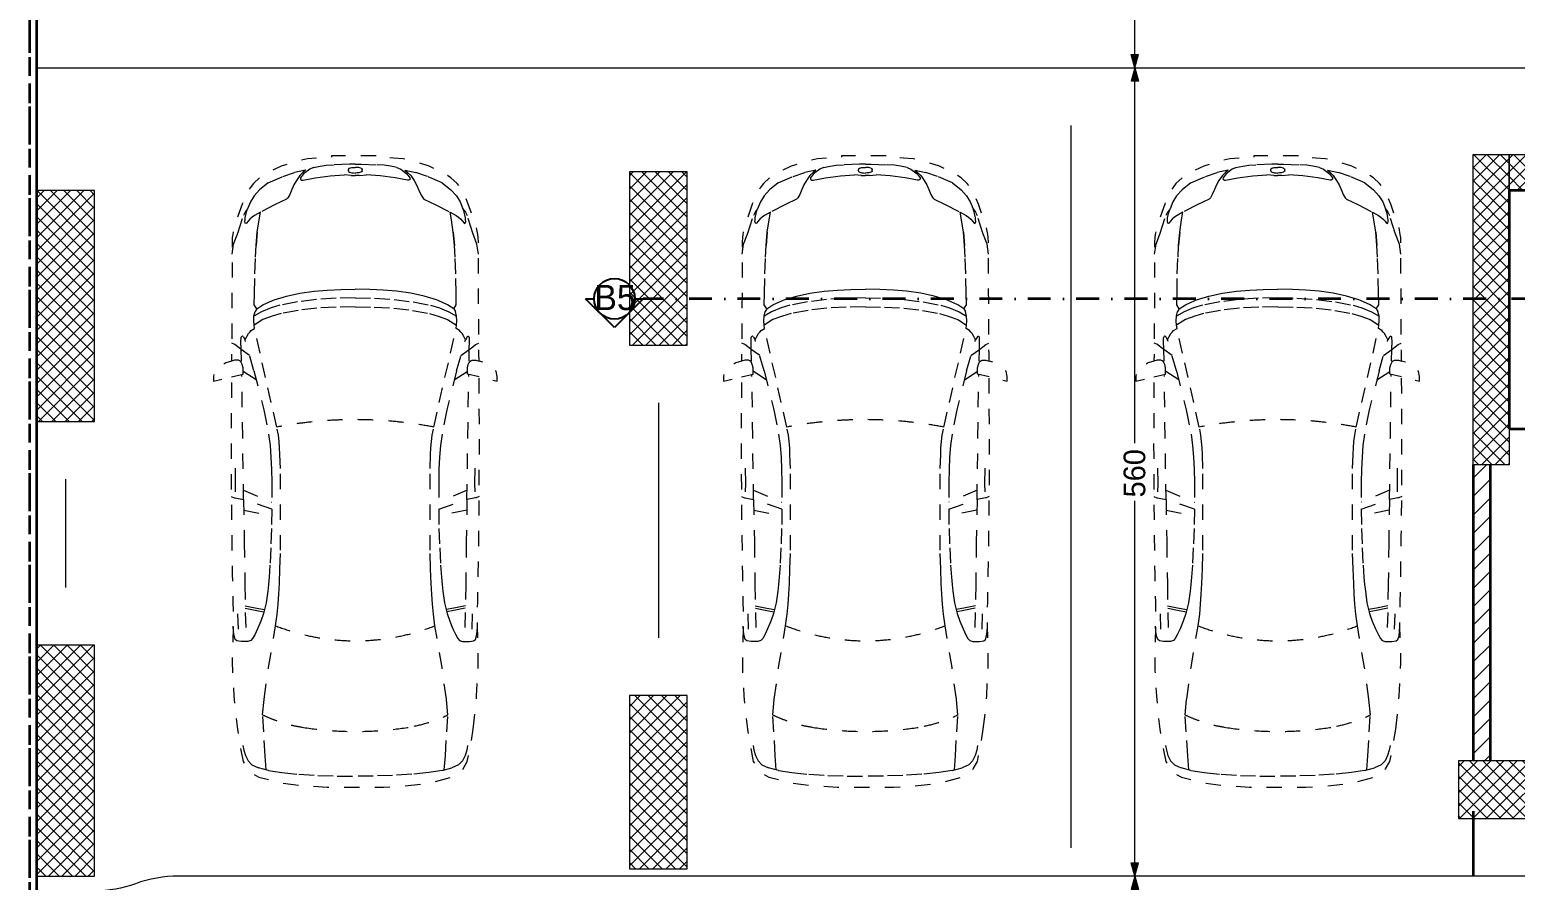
# Model space of a CAD drawing. Header units: millimetres. Extents: x 635850 to 824661, y -5878409 to -5774454.
# Drawn here: x 672290 to 682583, y -5850292 to -5844400 of the extents above; entities that cross this region are included whole.
import ezdxf

# ---------------------------------------------------------------- set-up
doc = ezdxf.new("R2010")
doc.units = ezdxf.units.MM
doc.header["$MEASUREMENT"] = 0
for name, pattern in [('Dashed', [211.666667, 105.833333, -105.833333]), ('Dot & Dashed', [335.138881, 158.75, -88.194444, 0, -88.194437]), ('Hidden Line', [158.75, 105.833333, -52.916667])]:
    doc.linetypes.add(name, pattern=pattern)
for name, color, linetype, lineweight in [('A - Ndertesa 1 - 2D Drafting_Pen_No__6', 5, 'Continuous', 35), ('A - Ndertesa 4 - 2D Drafting_Pen_No__22', 8, 'Continuous', 35), ('A - Ndertesa 4 - 2D Drafting_Pen_No__6', 5, 'Continuous', 35), ('A - Ndertesa 4 - Muret_Pen_No__22', 8, 'Continuous', 35), ('A - Ndertesa 4 - Pllaka meskatit_Pen_No__7', 7, 'Continuous', 35), ('A - Ndertesa 4 - Shtyllat_Pen_No__1', 7, 'Continuous', 13), ('A - Ndertesa 4 - Shtyllat_Pen_No__101', 252, 'Continuous', 13)]:
    doc.layers.add(name, color=color, linetype=linetype, lineweight=lineweight)
for name, color, linetype, lineweight, true_color in [('A - Ndertesa 4 - 2D Drafting_Pen_No__102', 7, 'Continuous', 13, 0xcccccc), ('A - Ndertesa 4 - 2D Drafting_Pen_No__82', 7, 'Continuous', 20, 0xaaaaaa), ('A - Ndertesa 4 - Dimensionimi Bazik_Pen_No__102', 7, 'Continuous', 13, 0xcccccc), ('A - Ndertesa 4 - Dimensionimi Bazik_Pen_No__82', 7, 'Continuous', 20, 0xaaaaaa), ('A - Ndertesa 4 - Muret_Pen_No__88', 7, 'Continuous', 20, 0xfd4435), ('A - Ndertesa 4 - Veturat_Pen_No__102', 7, 'Continuous', 13, 0xcccccc), ('A - Ndertesa 4 - Vijat e Bodrumeve_Pen_No__82', 7, 'Continuous', 20, 0xaaaaaa), ('A - Ndertesa 4 - Vijat e Prejreve_Pen_No__48', 7, 'Continuous', 25, 0xa80f02), ('A - Ndertesa 4 - Vijat e Prejreve_Pen_No__8', 7, 'Continuous', 35, 0xa80f02)]:
    doc.layers.add(name, color=color, linetype=linetype, lineweight=lineweight, true_color=true_color)
for name, color, linetype in [('A - Ndertesa 4 - Dimensionimi Bazik', 7, 'Continuous'), ('A - Ndertesa 4 - Muret', 7, 'Continuous'), ('A - Ndertesa 4 - Pllaka meskatit', 7, 'Continuous'), ('A - Ndertesa 4 - Shtyllat', 7, 'Continuous'), ('A - Ndertesa 4 - Vijat e Prejreve', 7, 'Continuous')]:
    doc.layers.add(name, color=color, linetype=linetype)
doc.styles.add('GENERATED_STYLE_1', font='GOTHIC.TTF')
doc.dimstyles.new('GENERATED_STYLE__1', dxfattribs={"dimtxt": 150, "dimasz": 91.78744, "dimexe": 0.18, "dimexo": 0.0625, "dimgap": 0, "dimtad": 0, "dimdec": 0, "dimlfac": 0.1, "dimzin": 0, "dimdsep": 46, "dimtxsty": 'GENERATED_STYLE_1', "dimblk": 'ARROWHEAD_5', "dimblk1": 'ARROWHEAD_5', "dimblk2": 'ARROWHEAD_5', "dimcen": 0.09, "dimse1": 1, "dimse2": 1, "dimclrd": 256, "dimclre": 256, "dimclrt": 256, "dimadec": 0, "dimazin": 0, "dimtfac": 1, "dimtdec": 4, "dimtmove": 0, "dimatfit": 3, "dimfxl": 0, "dimtolj": 1, "dimtzin": 0, "dimarcsym": 0})
pattern_1 = [(45, (664183.82, -5827429.525), (-45.96194, 45.96194), []), (135, (664183.82, -5827429.525), (45.96194, 45.96194), [])]

# ---------------------------------------------------------------- blocks, each defined once
blk = doc.blocks.new('Slab_1', base_point=(672340, -5833507))
at = {"layer": 'A - Ndertesa 4 - Pllaka meskatit_Pen_No__7', "color": 7, "linetype": 'Continuous', "lineweight": 35, "flags": 128}
for points in [[(672340, -5833507), (713590, -5830932), (713590, -5861017), (672340, -5861017)], [(682540, -5847164), (684240, -5847164), (684240, -5845514), (682540, -5845514)]]:
    blk.add_lwpolyline(points, close=True, dxfattribs=at)
blk = doc.blocks.new('Column_5', base_point=(672540, -5849464))
at = {"layer": 'A - Ndertesa 4 - Shtyllat_Pen_No__101', "linetype": 'Continuous', "lineweight": 13}
h = blk.add_hatch(dxfattribs=at)
h.set_pattern_fill('Concrete_Block', color=252, style=0, pattern_type=2)
h.set_pattern_definition(pattern_1)
h.paths.add_polyline_path([(672340, -5850264), (672740, -5850264), (672740, -5848664), (672340, -5848664)])
at = {"layer": 'A - Ndertesa 4 - Shtyllat_Pen_No__1', "color": 7, "linetype": 'Continuous', "lineweight": 13, "flags": 128}
blk.add_lwpolyline([(672340, -5850264), (672740, -5850264), (672740, -5848664), (672340, -5848664)], close=True, dxfattribs=at)
blk = doc.blocks.new('Column_6', base_point=(672540, -5846315))
at = {"layer": 'A - Ndertesa 4 - Shtyllat_Pen_No__101', "linetype": 'Continuous', "lineweight": 13}
h = blk.add_hatch(dxfattribs=at)
h.set_pattern_fill('Concrete_Block', color=252, style=0, pattern_type=2)
h.set_pattern_definition(pattern_1)
h.paths.add_polyline_path([(672340, -5847115), (672740, -5847115), (672740, -5845515), (672340, -5845515)])
at = {"layer": 'A - Ndertesa 4 - Shtyllat_Pen_No__1', "color": 7, "linetype": 'Continuous', "lineweight": 13, "flags": 128}
blk.add_lwpolyline([(672340, -5847115), (672740, -5847115), (672740, -5845515), (672340, -5845515)], close=True, dxfattribs=at)
blk = doc.blocks.new('Column_23', base_point=(676645, -5849613))
at = {"layer": 'A - Ndertesa 4 - Shtyllat_Pen_No__101', "linetype": 'Continuous', "lineweight": 13}
h = blk.add_hatch(dxfattribs=at)
h.set_pattern_fill('Concrete_Block', color=252, style=0, pattern_type=2)
h.set_pattern_definition(pattern_1)
h.paths.add_polyline_path([(676445, -5850213), (676845, -5850213), (676845, -5849013), (676445, -5849013)])
at = {"layer": 'A - Ndertesa 4 - Shtyllat_Pen_No__1', "color": 7, "linetype": 'Continuous', "lineweight": 13, "flags": 128}
blk.add_lwpolyline([(676445, -5850213), (676845, -5850213), (676845, -5849013), (676445, -5849013)], close=True, dxfattribs=at)
blk = doc.blocks.new('Column_24', base_point=(676645, -5845985))
at = {"layer": 'A - Ndertesa 4 - Shtyllat_Pen_No__101', "linetype": 'Continuous', "lineweight": 13}
h = blk.add_hatch(dxfattribs=at)
h.set_pattern_fill('Concrete_Block', color=252, style=0, pattern_type=2)
h.set_pattern_definition(pattern_1)
h.paths.add_polyline_path([(676445, -5846585), (676845, -5846585), (676845, -5845385), (676445, -5845385)])
at = {"layer": 'A - Ndertesa 4 - Shtyllat_Pen_No__1', "color": 7, "linetype": 'Continuous', "lineweight": 13, "flags": 128}
blk.add_lwpolyline([(676445, -5846585), (676845, -5846585), (676845, -5845385), (676445, -5845385)], close=True, dxfattribs=at)
blk = doc.blocks.new('Column_25', base_point=(682789, -5849664))
at = {"layer": 'A - Ndertesa 4 - Shtyllat_Pen_No__101', "linetype": 'Continuous', "lineweight": 13}
h = blk.add_hatch(dxfattribs=at)
h.set_pattern_fill('Concrete_Block', color=252, style=0, pattern_type=2)
h.set_pattern_definition(pattern_1)
h.paths.add_polyline_path([(682189, -5849464), (682189, -5849864), (683389, -5849864), (683389, -5849464)])
at = {"layer": 'A - Ndertesa 4 - Shtyllat_Pen_No__1', "color": 7, "linetype": 'Continuous', "lineweight": 13, "flags": 128}
blk.add_lwpolyline([(682189, -5849464), (682189, -5849864), (683389, -5849864), (683389, -5849464)], close=True, dxfattribs=at)
blk = doc.blocks.new('Wall_131', base_point=(682290, -5847414))
at = {"layer": 'A - Ndertesa 4 - Muret_Pen_No__88', "linetype": 'Continuous', "lineweight": 20, "true_color": 0xfd4435}
h = blk.add_hatch(dxfattribs=at)
h.set_pattern_fill('Masonry_Block', color=20, style=0, pattern_type=2)
h.set_pattern_definition([(45, (664183.82, -5827429.525), (-63.6396, 63.6396), [])])
h.paths.add_polyline_path([(682290, -5847414), (682290, -5849464), (682410, -5849464), (682410, -5847414)])
at = {"layer": 'A - Ndertesa 4 - Muret_Pen_No__22', "color": 8, "linetype": 'Continuous', "lineweight": 35, "flags": 128}
for points in [[(682290, -5847414), (682290, -5849464)], [(682410, -5849464), (682410, -5847414)]]:
    blk.add_lwpolyline(points, dxfattribs=at)
blk = doc.blocks.new('Car 05 25_4')
at = {"layer": 'A - Ndertesa 4 - Veturat_Pen_No__102', "color": 254, "linetype": 'Dashed', "lineweight": 13, "true_color": 0xcccccc}
for p, q in [((129, 820), (139, 832)), ((139, 832), (165, 840)), ((165, 840), (195, 844)), ((195, 844), (231, 846)), ((1120, 833), (1115, 809)), ((1121, 838), (1120, 836)), ((1120, 836), (1120, 833)), ((1130, 859), (1121, 838)), ((1163, 830), (1220, 829)), ((1220, 829), (1370, 831)), ((1958, 858), (1977, 777)), ((2075, 836), (2068, 858)), ((2075, 809), (2075, 836)), ((2167, 814), (2182, 834)), ((2182, 834), (2193, 856)), ((2808, 853), (2877, 843)), ((2877, 843), (2954, 814)), ((2904, 833), (2905, 833)), ((-701, 743), (-729, 716)), ((-665, 761), (-701, 743)), ((-627, 772), (-665, 761)), ((-595, 778), (-627, 772)), ((125, 791), (129, 820)), ((126, 744), (125, 791)), ((327, 762), (125, 756)), ((132, 723), (126, 744)), ((147, 711), (132, 723)), ((211, 809), (418, 816)), ((522, 765), (327, 762)), ((355, 762), (339, 683)), ((373, 763), (357, 683)), ((814, 769), (522, 765)), ((1109, 774), (814, 769)), ((1036, 773), (997, 579)), ((1042, 578), (1108, 774)), ((1173, 775), (1090, 578)), ((1115, 809), (1109, 774)), ((1109, 774), (1538, 780)), ((1538, 780), (1975, 786)), ((1939, 686), (1996, 777)), ((1977, 777), (2020, 777)), ((2000, 702), (2214, 763)), ((2020, 777), (2044, 783)), ((2044, 783), (2063, 792)), ((2063, 792), (2070, 800)), ((2069, 788), (2065, 794)), ((2069, 788), (2148, 790)), ((2070, 800), (2075, 809)), ((2107, 732), (2148, 790)), ((2148, 790), (2167, 814)), ((2148, 790), (2206, 792)), ((2206, 792), (2227, 791)), ((2227, 770), (2214, 763)), ((2214, 763), (2238, 752)), ((2227, 791), (2233, 790)), ((2234, 774), (2227, 770)), ((2233, 790), (2238, 787)), ((2238, 777), (2234, 774)), ((2241, 784), (2238, 787)), ((2238, 777), (2241, 781)), ((2238, 752), (2259, 740)), ((2241, 781), (2241, 784)), ((2259, 740), (2269, 731)), ((2269, 731), (2279, 722)), ((2279, 722), (2294, 698)), ((2954, 814), (3076, 775)), ((3022, 758), (3024, 762)), ((3024, 754), (3022, 758)), ((3024, 762), (3035, 765)), ((3038, 743), (3024, 754)), ((3035, 765), (3047, 764)), ((3051, 731), (3038, 743)), ((3047, 764), (3061, 763)), ((3065, 715), (3051, 731)), ((3061, 763), (3090, 757)), ((3100, 763), (3076, 775)), ((3090, 757), (3108, 751)), ((3114, 753), (3100, 763)), ((3108, 751), (3123, 746)), ((3123, 746), (3114, 753)), ((3170, 727), (3123, 746)), ((3212, 701), (3170, 727)), ((-768, 602), (-751, 670)), ((-764, 617), (-666, 624)), ((-729, 716), (-751, 670)), ((-666, 624), (-501, 634)), ((-501, 634), (-383, 642)), ((-383, 642), (-274, 631)), ((-274, 631), (-56, 601)), ((171, 697), (147, 711)), ((213, 677), (171, 697)), ((266, 655), (213, 677)), ((319, 636), (266, 655)), ((393, 618), (319, 636)), ((339, 683), (330, 634)), ((357, 683), (347, 629)), ((475, 607), (393, 618)), ((1730, 634), (1562, 601)), ((2000, 702), (1730, 634)), ((1780, 582), (1953, 621)), ((1953, 621), (2122, 660)), ((2122, 660), (2294, 698)), ((2294, 698), (2317, 701)), ((2294, 698), (2294, 698)), ((2317, 701), (2346, 703)), ((2355, 640), (2317, 701)), ((2346, 703), (2379, 702)), ((2380, 575), (2355, 640)), ((2410, 649), (2379, 702)), ((2379, 702), (2411, 694)), ((2436, 583), (2410, 649)), ((2411, 694), (2411, 694)), ((2429, 682), (2411, 694)), ((2429, 682), (2457, 700)), ((2429, 682), (2429, 682)), ((2429, 682), (2457, 640)), ((2457, 700), (2535, 698)), ((2457, 640), (2487, 574)), ((2535, 698), (2535, 698)), ((2535, 698), (2673, 696)), ((2673, 696), (2787, 691)), ((2787, 691), (2868, 687)), ((2868, 687), (2960, 679)), ((2960, 679), (2868, 687)), ((2960, 679), (3047, 666)), ((3047, 666), (3100, 657)), ((3077, 698), (3065, 715)), ((3100, 657), (3077, 698)), ((3153, 554), (3100, 657)), ((3254, 663), (3212, 701)), ((3302, 603), (3254, 663)), ((-768, 602), (-783, 510)), ((-56, 601), (146, 567)), ((146, 567), (233, 552)), ((233, 552), (315, 541)), ((315, 541), (384, 535)), ((384, 535), (454, 530)), ((454, 530), (526, 526)), ((521, 602), (475, 607)), ((570, 597), (521, 602)), ((526, 526), (628, 522)), ((653, 591), (570, 597)), ((628, 522), (757, 518)), ((773, 585), (653, 591)), ((757, 518), (1323, 518)), ((907, 580), (773, 585)), ((1042, 578), (907, 580)), ((1228, 578), (1042, 578)), ((1316, 580), (1228, 578)), ((1403, 584), (1316, 580)), ((1323, 518), (1420, 522)), ((1484, 590), (1403, 584)), ((1420, 522), (1467, 524)), ((1467, 524), (1511, 528)), ((1562, 601), (1484, 590)), ((1511, 528), (1554, 533)), ((1554, 533), (1597, 541)), ((1597, 541), (1597, 541)), ((1611, 544), (1780, 582)), ((2397, 514), (2380, 575)), ((2454, 522), (2436, 583)), ((2478, 401), (2454, 522)), ((2487, 574), (2492, 562)), ((2492, 562), (2518, 477)), ((3190, 476), (3153, 554)), ((3302, 603), (3346, 501)), ((-783, 510), (-795, 391)), ((2419, 396), (2397, 514)), ((2518, 477), (2538, 384)), ((3199, 467), (3190, 476)), ((3221, 454), (3199, 467)), ((3256, 439), (3221, 454)), ((3288, 425), (3256, 439)), ((3319, 408), (3288, 425)), ((3346, 501), (3374, 420)), ((3391, 344), (3374, 420)), ((-795, 391), (-802, 259)), ((2434, 266), (2419, 396)), ((2494, 269), (2478, 401)), ((2538, 384), (2551, 286)), ((3353, 384), (3319, 408)), ((3325, 377), (3321, 370)), ((3321, 370), (3321, 362)), ((3321, 362), (3338, 277)), ((3328, 380), (3325, 377)), ((3338, 379), (3328, 380)), ((3364, 358), (3338, 379)), ((3377, 360), (3353, 384)), ((3397, 316), (3364, 358)), ((3391, 344), (3377, 360)), ((3408, 289), (3397, 316)), ((-802, 259), (-807, 125)), ((2442, 132), (2434, 266)), ((2503, 133), (2494, 269)), ((2551, 286), (2560, 194)), ((3338, 277), (3352, 173)), ((3408, 289), (3414, 267)), ((3414, 267), (3418, 243)), ((3418, 243), (3424, 201)), ((-807, 125), (-808, 0)), ((2444, 0), (2442, 132)), ((2506, 0), (2503, 133)), ((2560, 194), (2564, 101)), ((3352, 173), (3358, 76)), ((3424, 201), (3428, 152)), ((3432, 40), (3428, 152)), ((-807, -125), (-808, 0)), ((2444, 0), (2442, -132)), ((2564, 101), (2566, 0)), ((2564, -101), (2566, 0)), ((3354, 28), (3358, 76)), ((3354, 28), (3354, -1)), ((3354, -28), (3354, 1)), ((3371, 12), (3370, -1)), ((3371, -12), (3370, 1)), ((3372, 24), (3371, 12)), ((3376, 39), (3372, 24)), ((3382, 47), (3376, 39)), ((3386, 48), (3382, 47)), ((3386, 48), (3394, 48)), ((3399, 47), (3394, 48)), ((3404, 39), (3399, 47)), ((3404, 39), (3408, 24)), ((3408, 24), (3410, 8)), ((3410, 8), (3410, 0)), ((3432, 57), (3432, 57)), ((3432, 0), (3432, 40)), ((3432, 0), (3432, -40)), ((2506, 0), (2503, -133)), ((2560, -194), (2564, -101)), ((3352, -173), (3358, -76)), ((3354, -28), (3358, -76)), ((3372, -24), (3371, -12)), ((3376, -39), (3372, -24)), ((3382, -47), (3376, -39)), ((3386, -48), (3382, -47)), ((3386, -48), (3394, -48)), ((3399, -47), (3394, -48)), ((3404, -39), (3399, -47)), ((3404, -39), (3408, -24)), ((3408, -24), (3410, -8)), ((3410, -8), (3410, 0)), ((3432, -40), (3428, -152)), ((3432, -57), (3432, -57)), ((-802, -259), (-807, -125)), ((2442, -132), (2434, -266)), ((2503, -133), (2494, -269)), ((2551, -286), (2560, -194)), ((3338, -277), (3352, -173)), ((3418, -243), (3424, -201)), ((3424, -201), (3428, -152)), ((-795, -391), (-802, -259)), ((2434, -266), (2419, -396)), ((2494, -269), (2478, -401)), ((2538, -384), (2551, -286)), ((3321, -362), (3338, -277)), ((3408, -289), (3397, -316)), ((3408, -289), (3414, -267)), ((3414, -267), (3418, -243)), ((-783, -510), (-795, -391)), ((2419, -396), (2397, -514)), ((2478, -401), (2454, -522)), ((2518, -477), (2538, -384)), ((3319, -408), (3288, -425)), ((3353, -384), (3319, -408)), ((3321, -370), (3321, -362)), ((3325, -377), (3321, -370)), ((3328, -380), (3325, -377)), ((3338, -379), (3328, -380)), ((3364, -358), (3338, -379)), ((3377, -360), (3353, -384)), ((3397, -316), (3364, -358)), ((3391, -344), (3374, -420)), ((3391, -344), (3377, -360)), ((-768, -602), (-783, -510)), ((2397, -514), (2380, -575)), ((2492, -562), (2518, -477)), ((3190, -476), (3153, -554)), ((3199, -467), (3190, -476)), ((3221, -454), (3199, -467)), ((3256, -439), (3221, -454)), ((3288, -425), (3256, -439)), ((3302, -603), (3346, -501)), ((3346, -501), (3374, -420)), ((-768, -602), (-751, -670)), ((-764, -617), (-666, -624)), ((-274, -631), (-56, -601)), ((-56, -601), (146, -567)), ((146, -567), (233, -552)), ((233, -552), (315, -541)), ((315, -541), (384, -535)), ((384, -535), (454, -530)), ((475, -607), (393, -618)), ((454, -530), (526, -526)), ((521, -602), (475, -607)), ((570, -597), (521, -602)), ((526, -526), (628, -522)), ((653, -591), (570, -597)), ((628, -522), (757, -518)), ((773, -585), (653, -591)), ((757, -518), (1323, -518)), ((907, -580), (773, -585)), ((1042, -578), (907, -580)), ((1036, -773), (997, -579)), ((1042, -578), (1108, -774)), ((1228, -578), (1042, -578)), ((1173, -775), (1090, -578)), ((1316, -580), (1228, -578)), ((1403, -584), (1316, -580)), ((1323, -518), (1420, -522)), ((1484, -590), (1403, -584)), ((1420, -522), (1467, -524)), ((1467, -524), (1511, -528)), ((1562, -601), (1484, -590)), ((1511, -528), (1554, -533)), ((1554, -533), (1597, -541)), ((1730, -634), (1562, -601)), ((1597, -541), (1597, -541)), ((1611, -544), (1780, -582)), ((1780, -582), (1953, -621)), ((2380, -575), (2355, -640)), ((2436, -583), (2410, -649)), ((2454, -522), (2436, -583)), ((2457, -640), (2487, -574)), ((2487, -574), (2492, -562)), ((3153, -554), (3100, -657)), ((3302, -603), (3254, -663)), ((-729, -716), (-751, -670)), ((-701, -743), (-729, -716)), ((-666, -624), (-501, -634)), ((-501, -634), (-383, -642)), ((-383, -642), (-274, -631)), ((147, -711), (132, -723)), ((171, -697), (147, -711)), ((213, -677), (171, -697)), ((266, -655), (213, -677)), ((319, -636), (266, -655)), ((393, -618), (319, -636)), ((339, -683), (330, -634)), ((355, -762), (339, -683)), ((357, -683), (347, -629)), ((373, -763), (357, -683)), ((2000, -702), (1730, -634)), ((1939, -686), (1996, -777)), ((1953, -621), (2122, -660)), ((2000, -702), (2214, -763)), ((2122, -660), (2294, -698)), ((2279, -722), (2294, -698)), ((2294, -698), (2317, -701)), ((2294, -698), (2294, -698)), ((2355, -640), (2317, -701)), ((2317, -701), (2346, -703)), ((2346, -703), (2379, -702)), ((2410, -649), (2379, -702)), ((2379, -702), (2411, -694)), ((2429, -682), (2411, -694)), ((2411, -694), (2411, -694)), ((2429, -682), (2457, -640)), ((2429, -682), (2429, -682)), ((2429, -682), (2457, -700)), ((2457, -700), (2535, -698)), ((2535, -698), (2673, -696)), ((2535, -698), (2535, -698)), ((2673, -696), (2787, -691)), ((2787, -691), (2868, -687)), ((2868, -687), (2960, -679)), ((2960, -679), (2868, -687)), ((2960, -679), (3047, -666)), ((3047, -666), (3100, -657)), ((3065, -715), (3051, -731)), ((3077, -698), (3065, -715)), ((3100, -657), (3077, -698)), ((3212, -701), (3170, -727)), ((3254, -663), (3212, -701)), ((-665, -761), (-701, -743)), ((-627, -772), (-665, -761)), ((-595, -778), (-627, -772)), ((126, -744), (125, -791)), ((327, -762), (125, -756)), ((125, -791), (129, -820)), ((132, -723), (126, -744)), ((129, -820), (139, -832)), ((211, -809), (418, -816)), ((522, -765), (327, -762)), ((814, -769), (522, -765)), ((1109, -774), (814, -769)), ((1109, -774), (1538, -780)), ((1115, -809), (1109, -774)), ((1120, -833), (1115, -809)), ((1538, -780), (1975, -786)), ((1958, -858), (1977, -777)), ((1977, -777), (2020, -777)), ((2020, -777), (2044, -783)), ((2044, -783), (2063, -792)), ((2063, -792), (2070, -800)), ((2069, -788), (2065, -794)), ((2069, -788), (2148, -790)), ((2070, -800), (2075, -809)), ((2075, -809), (2075, -836)), ((2107, -732), (2148, -790)), ((2148, -790), (2167, -814)), ((2148, -790), (2206, -792)), ((2167, -814), (2182, -834)), ((2206, -792), (2227, -791)), ((2214, -763), (2238, -752)), ((2227, -770), (2214, -763)), ((2234, -774), (2227, -770)), ((2227, -791), (2233, -790)), ((2233, -790), (2238, -787)), ((2238, -777), (2234, -774)), ((2238, -752), (2259, -740)), ((2238, -777), (2241, -781)), ((2241, -784), (2238, -787)), ((2241, -781), (2241, -784)), ((2259, -740), (2269, -731)), ((2269, -731), (2279, -722)), ((2877, -843), (2954, -814)), ((2954, -814), (3076, -775)), ((3024, -754), (3022, -758)), ((3022, -758), (3024, -762)), ((3038, -743), (3024, -754)), ((3024, -762), (3035, -765)), ((3035, -765), (3047, -764)), ((3051, -731), (3038, -743)), ((3047, -764), (3061, -763)), ((3061, -763), (3090, -757)), ((3100, -763), (3076, -775)), ((3090, -757), (3108, -751)), ((3114, -753), (3100, -763)), ((3108, -751), (3123, -746)), ((3123, -746), (3114, -753)), ((3170, -727), (3123, -746)), ((139, -832), (165, -840)), ((165, -840), (195, -844)), ((195, -844), (231, -846)), ((1120, -836), (1120, -833)), ((1121, -838), (1120, -836)), ((1130, -859), (1121, -838)), ((1163, -830), (1220, -829)), ((1220, -829), (1370, -831)), ((2075, -836), (2068, -858)), ((2182, -834), (2193, -856)), ((2808, -853), (2877, -843))]:
    blk.add_line(p, q, dxfattribs=at)
at = {"layer": 'A - Ndertesa 4 - Veturat_Pen_No__102', "color": 254, "linetype": 'Dashed', "lineweight": 13, "true_color": 0xcccccc, "flags": 128}
blk.add_lwpolyline([(-483, -817), (-372, -830), (-252, -841), (-168, -845), (-78, -851), (-24, -852), (40, -852), (231, -846), (400, -848), (591, -852), (857, -856), (1130, -859), (1536, -860), (1958, -858), (1929, -983), (1961, -983), (1997, -975), (2027, -945), (2055, -898), (2068, -858), (2120, -857), (2193, -856), (2808, -853), (2856, -853), (2891, -853), (2923, -852), (2945, -849), (2990, -840), (3014, -833), (3154, -783), (3236, -748), (3269, -728), (3299, -706), (3337, -663), (3374, -604), (3418, -513), (3457, -393), (3468, -331), (3474, -264), (3478, -200), (3479, -165), (3490, -165), (3490, 165), (3479, 165), (3478, 200), (3474, 264), (3468, 331), (3457, 393), (3418, 513), (3374, 604), (3337, 663), (3299, 706), (3269, 728), (3236, 748), (3154, 783), (3014, 833), (2990, 840), (2945, 849), (2923, 852), (2891, 853), (2856, 853), (2808, 853), (2193, 856), (2120, 857), (2068, 858), (2055, 898), (2027, 945), (1997, 975), (1961, 983), (1929, 983), (1958, 858), (1536, 860), (1130, 859), (857, 856), (591, 852), (400, 848), (231, 846), (40, 852), (-24, 852), (-78, 851), (-168, 845), (-252, 841), (-372, 830), (-483, 817), (-585, 801), (-706, 776), (-758, 747), (-785, 722), (-815, 668), (-855, 511), (-875, 345), (-883, 195), (-885, 0), (-883, -195), (-875, -345), (-855, -511), (-815, -668), (-785, -722), (-758, -747), (-706, -776), (-585, -801)], close=True, dxfattribs=at)
at = {"layer": 'A - Ndertesa 4 - Veturat_Pen_No__102', "color": 254, "linetype": 'Dashed', "lineweight": 13, "true_color": 0xcccccc}
for centre, radius, start, end in [((493, 218), 973, 154.1545, 170.9117), ((1650, 0), 1520, 158.6992, 201.3008), ((-1245, 0), 2907, 349.2142, 10.7858), ((1856, -2), 2354, 170.8804, 189.9223), ((493, -218), 973, 191.2305, 205.8455)]:
    blk.add_arc(centre, radius, start, end, dxfattribs=at)
blk = doc.blocks.new('*D1496', base_point=(664184, -5827430))
at = {"layer": 'A - Ndertesa 4 - Dimensionimi Bazik_Pen_No__102', "linetype": 'Continuous', "lineweight": 13, "true_color": 0xcccccc}
for points in [[(679946, -5850264), (679971, -5850171), (679921, -5850171)], [(679946, -5850264), (679921, -5850357), (679971, -5850357)], [(679946, -5855266), (679971, -5855172), (679921, -5855172)]]:
    blk.add_hatch(color=254, dxfattribs=at).paths.add_polyline_path(points)
at = {"layer": 'A - Ndertesa 4 - Dimensionimi Bazik_Pen_No__102', "color": 254, "linetype": 'Continuous', "lineweight": 13, "true_color": 0xcccccc}
for p, q in [((679946, -5850264), (679921, -5850357)), ((679946, -5850264), (679971, -5850357)), ((679971, -5850357), (679921, -5850357)), ((679946, -5852565), (679946, -5850357)), ((679946, -5855172), (679946, -5852964)), ((679921, -5855172), (679971, -5855172)), ((679946, -5855266), (679921, -5855172)), ((679946, -5855266), (679971, -5855172))]:
    blk.add_line(p, q, dxfattribs=at)
at = {"layer": 'A - Ndertesa 4 - Dimensionimi Bazik_Pen_No__82', "color": 253, "lineweight": 20, "true_color": 0xaaaaaa, "insert": (680021, -5852940), "char_height": 150, "attachment_point": 7, "rotation": 90, "style": 'GENERATED_STYLE_1'}
blk.add_mtext('\\A1;{\\pql;\\fCentury Gothic|b0|i0|c0|p34;500}', dxfattribs=at)
blk = doc.blocks.new('ARROWHEAD_5')
at = {"linetype": 'Continuous', "lineweight": 0}
blk.add_hatch(color=0, dxfattribs=at).paths.add_polyline_path([(-1, 0.2679), (0, 0), (-1, -0.2679)])
at = {"color": 0, "linetype": 'Continuous', "lineweight": 0}
blk.add_line((0, 0), (-1, 0), dxfattribs=at)
blk = doc.blocks.new('*D1497', base_point=(664184, -5827430))
at = {"layer": 'A - Ndertesa 4 - Dimensionimi Bazik_Pen_No__102', "linetype": 'Continuous', "lineweight": 13, "true_color": 0xcccccc}
for points in [[(679946, -5844664), (679971, -5844571), (679921, -5844571)], [(679946, -5844664), (679921, -5844757), (679971, -5844757)], [(679946, -5850264), (679971, -5850171), (679921, -5850171)], [(679946, -5850264), (679921, -5850357), (679971, -5850357)]]:
    blk.add_hatch(color=254, dxfattribs=at).paths.add_polyline_path(points)
at = {"layer": 'A - Ndertesa 4 - Dimensionimi Bazik_Pen_No__102', "color": 254, "linetype": 'Continuous', "lineweight": 13, "true_color": 0xcccccc}
for p, q in [((679946, -5844664), (679921, -5844757)), ((679971, -5844757), (679921, -5844757)), ((679946, -5844664), (679971, -5844757)), ((679946, -5847264), (679946, -5844757)), ((679946, -5850171), (679946, -5847664)), ((679921, -5850171), (679971, -5850171)), ((679946, -5850264), (679921, -5850171)), ((679946, -5850264), (679971, -5850171))]:
    blk.add_line(p, q, dxfattribs=at)
at = {"layer": 'A - Ndertesa 4 - Dimensionimi Bazik_Pen_No__82', "color": 253, "lineweight": 20, "true_color": 0xaaaaaa, "insert": (680021, -5847640), "char_height": 150, "attachment_point": 7, "rotation": 90, "style": 'GENERATED_STYLE_1'}
blk.add_mtext('\\A1;{\\pql;\\fCentury Gothic|b0|i0|c0|p34;560}', dxfattribs=at)
blk = doc.blocks.new('*D1498', base_point=(664184, -5827430))
at = {"layer": 'A - Ndertesa 4 - Dimensionimi Bazik_Pen_No__102', "linetype": 'Continuous', "lineweight": 13, "true_color": 0xcccccc}
for points in [[(679946, -5838393), (679921, -5838486), (679971, -5838486)], [(679946, -5844664), (679971, -5844571), (679921, -5844571)], [(679946, -5844664), (679921, -5844757), (679971, -5844757)]]:
    blk.add_hatch(color=254, dxfattribs=at).paths.add_polyline_path(points)
at = {"layer": 'A - Ndertesa 4 - Dimensionimi Bazik_Pen_No__102', "color": 254, "linetype": 'Continuous', "lineweight": 13, "true_color": 0xcccccc}
for p, q in [((679946, -5838393), (679921, -5838486)), ((679946, -5838393), (679971, -5838486)), ((679971, -5838486), (679921, -5838486)), ((679946, -5841329), (679946, -5838486)), ((679946, -5844571), (679946, -5841728)), ((679921, -5844571), (679971, -5844571)), ((679946, -5844664), (679921, -5844571)), ((679946, -5844664), (679971, -5844571))]:
    blk.add_line(p, q, dxfattribs=at)
at = {"layer": 'A - Ndertesa 4 - Dimensionimi Bazik_Pen_No__82', "color": 253, "lineweight": 20, "true_color": 0xaaaaaa, "insert": (680021, -5841704), "char_height": 150, "attachment_point": 7, "rotation": 90, "style": 'GENERATED_STYLE_1'}
blk.add_mtext('\\A1;{\\pql;\\fCentury Gothic|b0|i0|c0|p34;627}', dxfattribs=at)
blk = doc.blocks.new('Column_478', base_point=(682415, -5846339))
at = {"layer": 'A - Ndertesa 4 - Shtyllat_Pen_No__101', "linetype": 'Continuous', "lineweight": 13}
h = blk.add_hatch(dxfattribs=at)
h.set_pattern_fill('Concrete_Block', color=252, style=0, pattern_type=2)
h.set_pattern_definition(pattern_1)
h.paths.add_polyline_path([(682290, -5845264), (682290, -5847414), (682540, -5847414), (682540, -5845264)])
at = {"layer": 'A - Ndertesa 4 - Shtyllat_Pen_No__1', "color": 7, "linetype": 'Continuous', "lineweight": 13, "flags": 128}
blk.add_lwpolyline([(682290, -5845264), (682540, -5845264), (682540, -5847414), (682290, -5847414)], close=True, dxfattribs=at)
blk = doc.blocks.new('Column_479', base_point=(683390, -5845389))
at = {"layer": 'A - Ndertesa 4 - Shtyllat_Pen_No__101', "linetype": 'Continuous', "lineweight": 13}
h = blk.add_hatch(dxfattribs=at)
h.set_pattern_fill('Concrete_Block', color=252, style=0, pattern_type=2)
h.set_pattern_definition(pattern_1)
h.paths.add_polyline_path([(684240, -5845264), (682540, -5845264), (682540, -5845514), (684240, -5845514)])
at = {"layer": 'A - Ndertesa 4 - Shtyllat_Pen_No__1', "color": 7, "linetype": 'Continuous', "lineweight": 13, "flags": 128}
blk.add_lwpolyline([(684240, -5845264), (684240, -5845514), (682540, -5845514), (682540, -5845264)], close=True, dxfattribs=at)
blk = doc.blocks.new('Cutting Plane_10', base_point=(706047, -5846264))
at = {"layer": 'A - Ndertesa 4 - Vijat e Prejreve_Pen_No__48', "color": 14, "linetype": 'Continuous', "lineweight": 25, "true_color": 0xa80f02}
for p, q in [((676341, -5846464), (676141, -5846264)), ((676141, -5846264), (676200, -5846264)), ((676541, -5846264), (676341, -5846464)), ((676483, -5846264), (676541, -5846264))]:
    blk.add_line(p, q, dxfattribs=at)
blk.add_circle((676341, -5846264), 141, dxfattribs=at)
at = {"layer": 'A - Ndertesa 4 - Vijat e Prejreve_Pen_No__8', "color": 14, "linetype": 'Dot & Dashed', "lineweight": 35, "true_color": 0xa80f02}
blk.add_line((705847, -5846264), (676541, -5846264), dxfattribs=at)
at = {"layer": 'A - Ndertesa 4 - Vijat e Prejreve_Pen_No__48', "color": 14, "lineweight": 25, "true_color": 0xa80f02, "insert": (676202, -5846345), "char_height": 175, "attachment_point": 7, "style": 'GENERATED_STYLE_1'}
blk.add_mtext('\\A1;{\\pql;\\pt0;\\fCentury Gothic|b0|i0|c0|p34;B5}', dxfattribs=at)

msp = doc.modelspace()

# ---------------------------------------------------------------- linework, layer by layer
at = {"layer": 'A - Ndertesa 1 - 2D Drafting_Pen_No__6', "color": 5, "linetype": 'Hidden Line', "lineweight": 35, "flags": 128}
msp.add_lwpolyline([(672289.8, -5862975.9), (672289.8, -5830622.1)], dxfattribs=at)
at = {"layer": 'A - Ndertesa 4 - 2D Drafting_Pen_No__102', "color": 254, "linetype": 'Continuous', "lineweight": 13, "true_color": 0xcccccc, "flags": 128}
for points in [[(672339.8, -5844663.8), (684239.9, -5844663.8)], [(672539.8, -5848263.8), (672539.8, -5847514.7)]]:
    msp.add_lwpolyline(points, dxfattribs=at)
at = {"layer": 'A - Ndertesa 4 - 2D Drafting_Pen_No__22', "color": 8, "linetype": 'Continuous', "lineweight": 35, "flags": 128}
for points in [[(682289.8, -5847413.8), (682289.8, -5849463.8)], [(682289.8, -5849813.8), (682289.8, -5850263.8)]]:
    msp.add_lwpolyline(points, dxfattribs=at)
at = {"layer": 'A - Ndertesa 4 - 2D Drafting_Pen_No__6', "color": 5, "linetype": 'Dashed', "lineweight": 35}
msp.add_lwpolyline([(672289.8, -5866075), (672289.8, -5826416.8)], dxfattribs=at)
at = {"layer": 'A - Ndertesa 4 - 2D Drafting_Pen_No__82', "color": 253, "linetype": 'Continuous', "lineweight": 20, "true_color": 0xaaaaaa, "flags": 128}
for points in [[(679504.4, -5850067.2), (679504.4, -5845063.8)], [(676649.8, -5848612.9), (676649.8, -5846984.7)]]:
    msp.add_lwpolyline(points, dxfattribs=at)
at = {"layer": 'A - Ndertesa 4 - Vijat e Bodrumeve_Pen_No__82', "color": 253, "linetype": 'Continuous', "lineweight": 20, "true_color": 0xaaaaaa, "flags": 128}
msp.add_lwpolyline([(695931.7, -5837396.6, -0.4325917), (697539, -5838887.1), (697539, -5850063.8, -0.4142136), (697339, -5850263.8), (673321.6, -5850263.8, 0.0863433), (673022.3, -5850315.9, -0.0815342), (672739.8, -5850367.8), (672339.8, -5850367.8)], format="xyb", dxfattribs=at)

# ---------------------------------------------------------------- block references
at = {"layer": 'A - Ndertesa 4 - Muret', "color": 8, "lineweight": 35}
msp.add_blockref('Wall_131', (682289.8, -5847413.8), dxfattribs=at)
at = {"layer": 'A - Ndertesa 4 - Pllaka meskatit', "color": 7, "linetype": 'Continuous', "lineweight": 35}
msp.add_blockref('Slab_1', (672339.8, -5833507), dxfattribs=at)
at = {"layer": 'A - Ndertesa 4 - Shtyllat', "color": 7, "lineweight": 13}
for name, p in [('Column_478', (682414.9, -5846338.8)), ('Column_479', (683389.9, -5845388.9)), ('Column_24', (676644.8, -5845984.7)), ('Column_6', (672539.8, -5846314.7)), ('Column_5', (672539.8, -5849463.8)), ('Column_23', (676644.8, -5849612.9)), ('Column_25', (682789, -5849663.8))]:
    msp.add_blockref(name, p, dxfattribs=at)
at = {"layer": 'A - Ndertesa 4 - Veturat_Pen_No__102', "color": 254, "linetype": 'Continuous', "lineweight": 13, "true_color": 0xcccccc, "zscale": 1000, "rotation": 90}
for p in [(674545.5, -5848763.3), (678079.4, -5848763.3), (680936.9, -5848763.3)]:
    msp.add_blockref('Car 05 25_4', p, dxfattribs=at)
at = {"layer": 'A - Ndertesa 4 - Vijat e Prejreve', "color": 14, "lineweight": 35, "true_color": 0xa80f02}
msp.add_blockref('Cutting Plane_10', (706047.2, -5846263.8), dxfattribs=at)

# ---------------------------------------------------------------- dimensions: what is measured, and where the dimension line sits
at = {"layer": 'A - Ndertesa 4 - Dimensionimi Bazik', "color": 254, "linetype": 'Continuous', "lineweight": 13, "true_color": 0xcccccc}
for base, p1, p2, picture, middle in [((679946.4, -5838393.2), (679612.8, -5844663.8), (679946.4, -5838393.2), '*D1498', (679946.4, -5841532.7)), ((679946.4, -5844663.8), (682289.8, -5850263.8), (679612.8, -5844663.8), '*D1497', (679946.4, -5847468.1)), ((679946.4, -5850263.8), (676027.3, -5855265.5), (682289.8, -5850263.8), '*D1496', (679946.4, -5852768.9))]:
    dim = msp.add_linear_dim(base=base, p1=p1, p2=p2, angle=90, dimstyle='GENERATED_STYLE__1', dxfattribs=at)
    dim.commit()
    dim.dimension.update_dxf_attribs({"geometry": picture, "text_midpoint": middle, "dimtype": 160, "text_rotation": 90})

doc.saveas('drawing.dxf')
